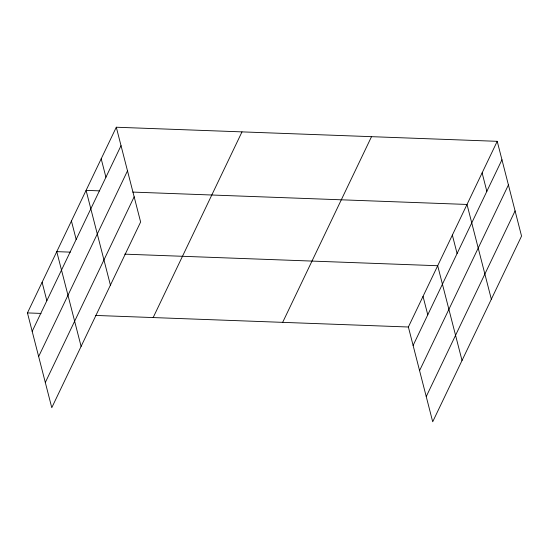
<?xml version="1.0" encoding="UTF-8"?>
<svg xmlns="http://www.w3.org/2000/svg" width="549" height="549" viewBox="0 0 549 549"><rect width="100%" height="100%" fill="white"/><g stroke="black" fill="none" stroke-linecap="round" stroke-linejoin="round"><path stroke-width="0.82" d="M116.299 127.231L140.626 221.995L51.778 407.681L27.45 312.916L116.299 127.231L497.222 141.319L521.55 236.084L432.701 421.769L408.374 327.005L497.222 141.319M32.185 331.349L121.027 145.663M38.65 356.541L127.498 170.856M45.313 382.488L134.162 196.803M153.157 317.569L241.999 131.884M282.666 322.359L371.515 136.674M413.109 345.445L501.951 159.759M419.573 370.63L508.422 184.944M426.237 396.584L515.086 210.898M99.678 190.867L86.09 190.366L110.418 285.123M132.803 192.088L467.014 204.454L491.341 299.219M70.361 252.142L56.767 251.641L81.101 346.398M124.719 254.153L437.69 265.73L462.025 360.494M27.45 312.916L41.038 313.417M95.396 315.428L408.374 327.005M482.118 172.887L486.846 191.327M452.355 235.096L457.084 253.528M423.032 296.371L427.767 314.803M101.194 158.798L105.923 177.231M71.432 221L76.16 239.439M42.108 282.275L46.843 300.715"/></g></svg>
